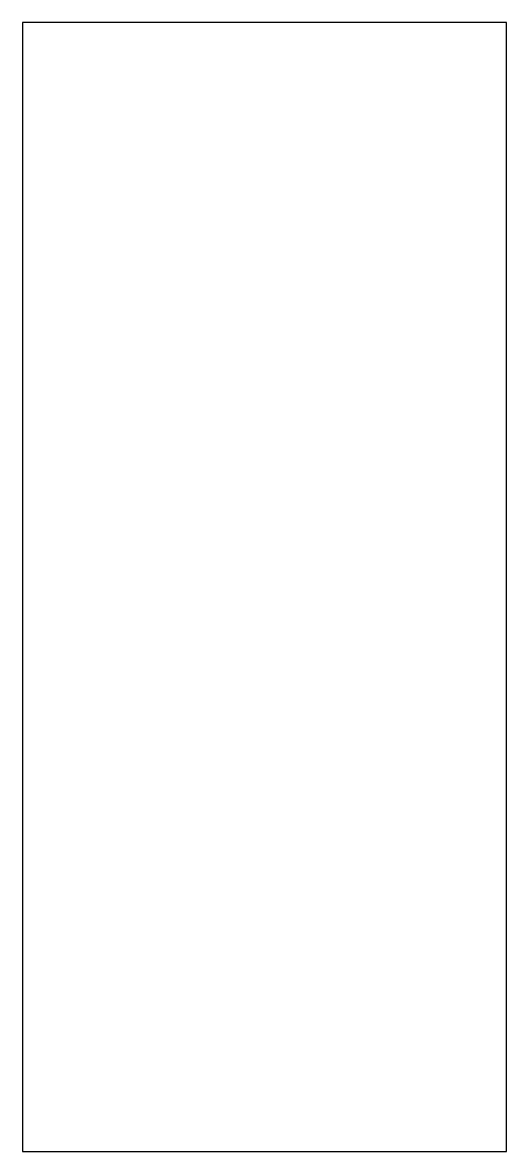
# Model space of a CAD drawing. Header units: inches. Extents: x 177 to 183, y -175.8 to -161.8.
import ezdxf

# ---------------------------------------------------------------- set-up
doc = ezdxf.new("R2010")
doc.units = ezdxf.units.IN
doc.header["$MEASUREMENT"] = 0
doc.layers.add('A101-Floorplan-1st-floor', color=7, linetype='Continuous', lineweight=9)

msp = doc.modelspace()

# ---------------------------------------------------------------- linework, layer by layer
at = {"layer": 'A101-Floorplan-1st-floor', "lineweight": 30}
for p, q in [((177.044, -161.763), (177.044, -175.763)), ((183.044, -161.763), (177.044, -161.763)), ((183.044, -175.763), (183.044, -161.763)), ((177.044, -175.763), (183.044, -175.763))]:
    msp.add_line(p, q, dxfattribs=at)

doc.saveas('drawing.dxf')
